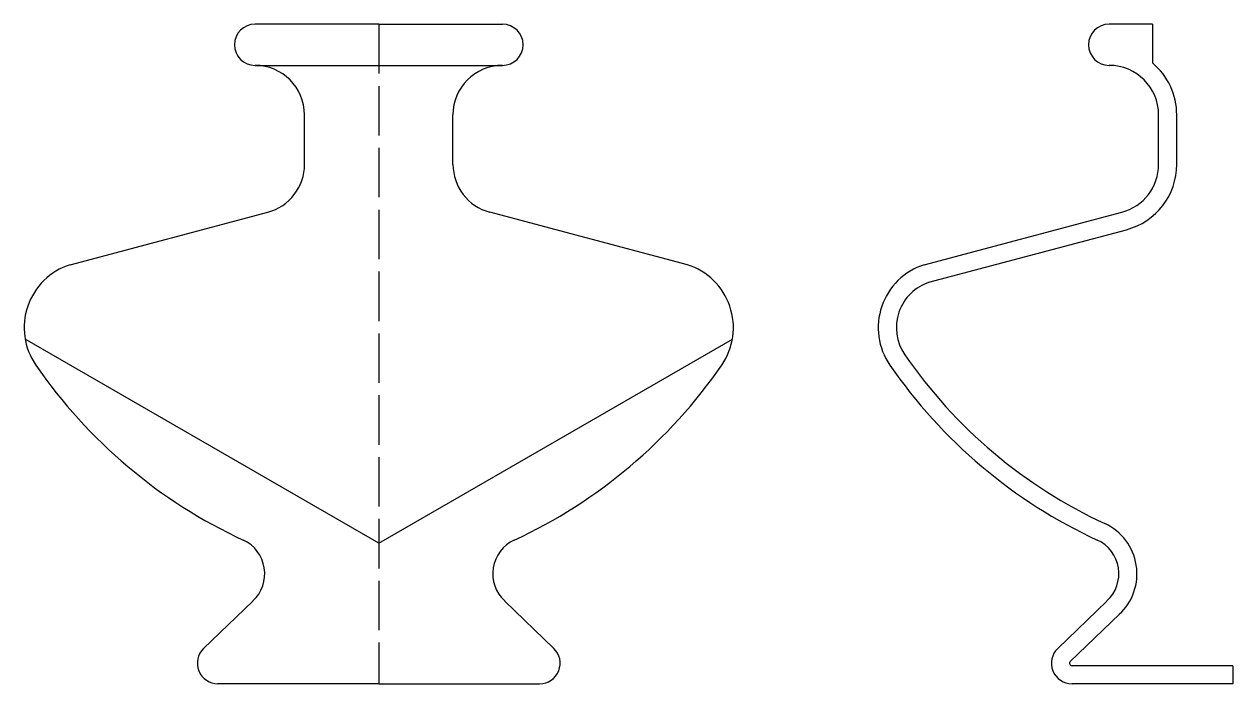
# Model space of a CAD drawing. Header units: millimetres. Extents: x 12.4 to 41.7, y 2.6 to 18.6.
import ezdxf

# ---------------------------------------------------------------- set-up
doc = ezdxf.new("R2010")
doc.units = ezdxf.units.MM
doc.linetypes.add('ACAD_ISO02W100', pattern=[15, 12, -3])
doc.layers.add('Contur', color=4, linetype='Continuous')
doc.layers.add('Linie punctata', color=254, linetype='ACAD_ISO02W100')

msp = doc.modelspace()

# ---------------------------------------------------------------- linework, layer by layer
at = {"layer": 'Contur'}
for p, q in [((21.005, 18.618), (18.005, 18.618)), ((21.005, 18.618), (24.005, 18.618)), ((39.768, 18.618), (38.718, 18.618)), ((39.768, 18.618), (39.768, 17.678)), ((17.505, 18.118), (17.505, 18.118)), ((24.505, 18.118), (24.505, 18.118)), ((38.218, 18.118), (38.218, 18.118)), ((18.005, 17.618), (24.005, 17.618)), ((19.205, 15.218), (19.205, 16.418)), ((22.805, 15.218), (22.805, 16.418)), ((39.918, 15.218), (39.918, 16.418)), ((40.358, 15.218), (40.358, 16.418)), ((13.517, 12.782), (18.314, 14.058)), ((28.493, 12.782), (23.697, 14.058)), ((34.23, 12.782), (39.026, 14.058)), ((34.343, 12.357), (39.139, 13.633)), ((21.005, 6.028), (12.43, 10.979)), ((21.005, 6.028), (29.581, 10.979)), ((17.952, 4.627), (16.758, 3.478)), ((24.059, 4.627), (25.252, 3.478)), ((38.664, 4.627), (37.471, 3.478)), ((38.969, 4.311), (37.776, 3.161)), ((41.718, 3.058), (37.818, 3.058)), ((41.718, 3.058), (41.718, 2.618)), ((21.005, 2.618), (17.105, 2.618)), ((21.005, 2.618), (24.905, 2.618)), ((41.718, 2.618), (37.818, 2.618))]:
    msp.add_line(p, q, dxfattribs=at)
for centre, radius, start, end in [((18.005, 18.118), 0.5, 90, 180), ((24.005, 18.118), 0.5, 0, 90), ((38.718, 18.118), 0.5, 90, 180), ((18.005, 18.118), 0.5, 180, 270), ((24.005, 18.118), 0.5, 270, 0), ((38.718, 18.118), 0.5, 180, 270), ((18.005, 16.418), 1.2, 0, 90), ((24.005, 16.418), 1.2, 90, 180), ((38.718, 16.418), 1.2, 0, 90), ((38.718, 16.418), 1.64, 0, 50.19), ((18.005, 15.218), 1.2, 284.9036, 0), ((24.005, 15.218), 1.2, 180, 255.0964), ((38.718, 15.218), 1.2, 284.9036, 0), ((38.718, 15.218), 1.64, 284.9036, 0), ((14.005, 11.258), 1.6, 107.7616, 214.5438), ((28.005, 11.258), 1.6, 325.4562, 72.2384), ((34.718, 11.258), 1.6, 107.7616, 214.5438), ((34.718, 11.258), 1.16, 107.7616, 214.5438), ((43.679, 17.427), 12.04, 214.5438, 245.1315), ((22.967, 17.427), 12.48, 214.5438, 245.1315), ((19.044, 17.427), 12.48, 294.8685, 325.4562), ((43.679, 17.427), 12.48, 214.5438, 245.1315), ((38.053, 5.288), 1.34, 312.7768, 65.1315), ((17.34, 5.288), 0.9, 312.7768, 65.1315), ((24.67, 5.288), 0.9, 114.8685, 227.2232), ((38.053, 5.288), 0.9, 312.7768, 65.1315), ((17.105, 3.118), 0.5, 133.9283, 270), ((24.905, 3.118), 0.5, 270, 46.0717), ((37.818, 3.118), 0.5, 133.9283, 270), ((37.818, 3.118), 0.06, 133.9283, 270)]:
    msp.add_arc(centre, radius, start, end, dxfattribs=at)
at = {"layer": 'Linie punctata', "ltscale": 0.1}
msp.add_line((21.005, 18.618), (21.005, 2.618), dxfattribs=at)

doc.saveas('drawing.dxf')
